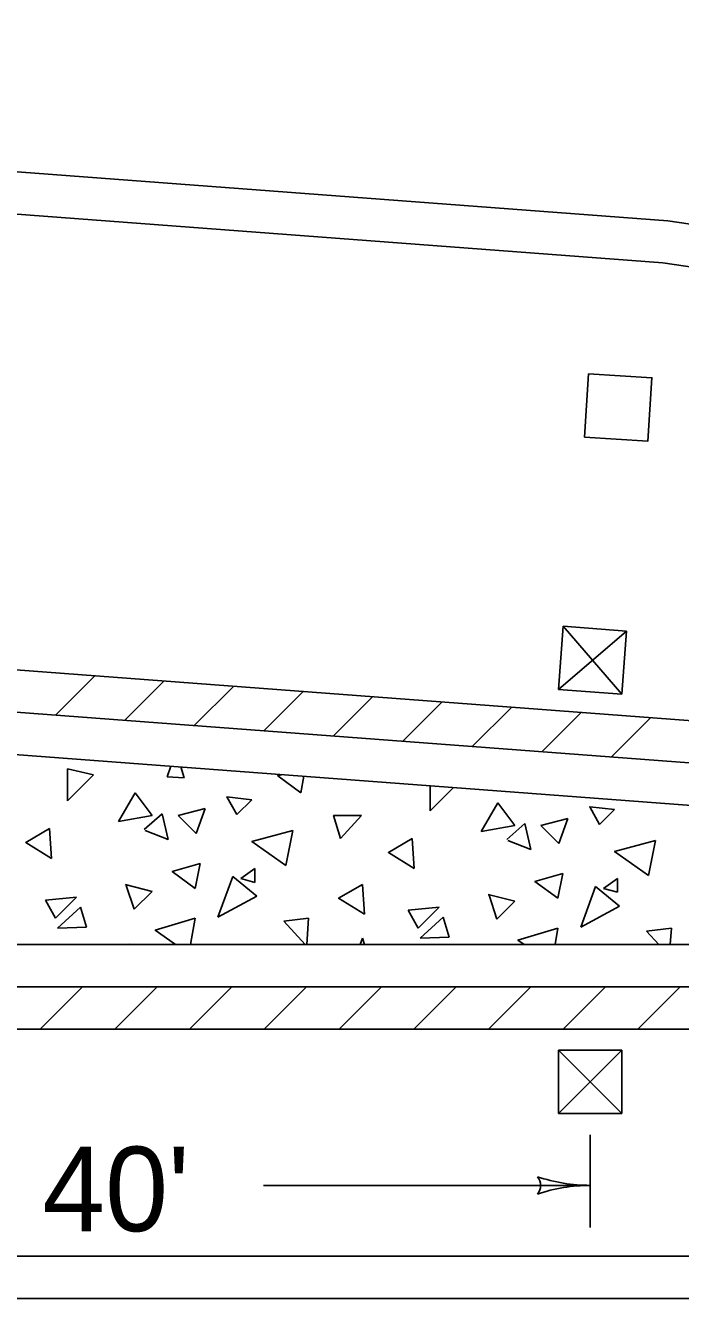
# Model space of a CAD drawing. Extents: x 1007 to 1035.5, y 1000.5 to 1021.5.
# Drawn here: x 1022.364 to 1023.913, y 1010.591 to 1013.603 of the extents above; entities that cross this region are included whole.
import ezdxf

# ---------------------------------------------------------------- set-up
doc = ezdxf.new("R2010")
doc.units = 0
doc.layers.add('Level 1', color=7, linetype='Continuous')

msp = doc.modelspace()

# ---------------------------------------------------------------- linework, layer by layer
at = {"layer": 'Level 1'}
for p, q in [((1017.6938, 1012.2285), (1025.6633, 1011.628)), ((1023.6245, 1012.0321), (1023.6358, 1012.1817)), ((1023.6358, 1012.1817), (1023.7853, 1012.1704)), ((1023.6358, 1012.1817), (1023.7741, 1012.0208)), ((1023.6245, 1012.0321), (1023.7853, 1012.1704)), ((1023.7853, 1012.1704), (1023.7741, 1012.0208)), ((1022.4343, 1011.9716), (1022.5275, 1012.0648)), ((1022.5987, 1011.9592), (1022.6919, 1012.0524)), ((1022.763, 1011.9468), (1022.8563, 1012.04)), ((1022.9274, 1011.9344), (1023.0207, 1012.0277)), ((1023.7741, 1012.0208), (1023.6245, 1012.0321)), ((1023.0918, 1011.922), (1023.185, 1012.0153)), ((1023.2563, 1011.9096), (1023.3494, 1012.0028)), ((1023.4206, 1011.8973), (1023.5138, 1011.9905)), ((1023.5849, 1011.8848), (1023.6782, 1011.9781)), ((1023.7493, 1011.8724), (1023.8426, 1011.9657)), ((1022.7078, 1011.8507), (1022.6988, 1011.8256)), ((1022.7388, 1011.8233), (1022.7309, 1011.8489)), ((1022.4631, 1011.769), (1022.5243, 1011.8303)), ((1022.6988, 1011.8256), (1022.7388, 1011.8233)), ((1023.0146, 1011.7878), (1023.0224, 1011.827)), ((1022.6233, 1011.7878), (1022.5833, 1011.7195)), ((1022.6634, 1011.7337), (1022.6233, 1011.7878)), ((1023.321, 1011.7454), (1023.3759, 1011.8003)), ((1022.8638, 1011.736), (1022.8991, 1011.7713)), ((1023.4813, 1011.7643), (1023.4413, 1011.6959)), ((1023.5213, 1011.7101), (1023.4813, 1011.7643)), ((1022.5833, 1011.7195), (1022.6634, 1011.7337)), ((1022.687, 1011.7383), (1022.6446, 1011.7007)), ((1022.7011, 1011.6771), (1022.687, 1011.7383)), ((1022.7883, 1011.7502), (1022.7247, 1011.7337)), ((1022.7247, 1011.7337), (1022.7671, 1011.6913)), ((1022.7671, 1011.6913), (1022.7883, 1011.7502)), ((1023.1089, 1011.6794), (1023.1584, 1011.7337)), ((1023.6463, 1011.7266), (1023.5827, 1011.7101)), ((1023.6251, 1011.6677), (1023.6463, 1011.7266)), ((1023.7217, 1011.7124), (1023.7571, 1011.7478)), ((1022.4253, 1011.6323), (1022.4207, 1011.703)), ((1022.6469, 1011.6983), (1022.7011, 1011.6771)), ((1022.9793, 1011.6158), (1022.9958, 1011.6983)), ((1023.4413, 1011.6959), (1023.5213, 1011.7101)), ((1023.5449, 1011.7148), (1023.5025, 1011.6771)), ((1023.5591, 1011.6535), (1023.5449, 1011.7148)), ((1023.5827, 1011.7101), (1023.6251, 1011.6677)), ((1023.2833, 1011.6088), (1023.2786, 1011.6794)), ((1023.5048, 1011.6748), (1023.5591, 1011.6535)), ((1023.8372, 1011.5923), (1023.8537, 1011.6748)), ((1022.7648, 1011.5616), (1022.7765, 1011.6205)), ((1022.9062, 1011.6088), (1022.8732, 1011.5852)), ((1022.9062, 1011.5758), (1022.9062, 1011.6088)), ((1022.6634, 1011.5545), (1022.5998, 1011.571)), ((1022.819, 1011.4933), (1022.8543, 1011.5899)), ((1022.8543, 1011.5899), (1022.9109, 1011.5428)), ((1022.8732, 1011.5852), (1022.9062, 1011.5758)), ((1023.1654, 1011.5003), (1023.1608, 1011.571)), ((1023.6228, 1011.538), (1023.6345, 1011.5969)), ((1023.7642, 1011.5852), (1023.7312, 1011.5616)), ((1023.7642, 1011.5522), (1023.7642, 1011.5852)), ((1022.4112, 1011.5333), (1022.4843, 1011.5404)), ((1022.4348, 1011.4909), (1022.4843, 1011.5404)), ((1022.6021, 1011.5687), (1022.621, 1011.5121)), ((1022.621, 1011.5121), (1022.6634, 1011.5545)), ((1022.9109, 1011.5428), (1022.819, 1011.4933)), ((1023.5213, 1011.5309), (1023.4578, 1011.5474)), ((1023.4601, 1011.5451), (1023.4789, 1011.4885)), ((1023.6769, 1011.4697), (1023.7123, 1011.5663)), ((1023.7123, 1011.5663), (1023.7688, 1011.5192)), ((1023.7312, 1011.5616), (1023.7642, 1011.5522)), ((1022.4112, 1011.5333), (1022.4348, 1011.4909)), ((1022.4395, 1011.4673), (1022.4937, 1011.5168)), ((1022.4937, 1011.5168), (1022.5078, 1011.4697)), ((1023.2692, 1011.5098), (1023.3423, 1011.5168)), ((1023.2692, 1011.5098), (1023.2928, 1011.4673)), ((1023.2928, 1011.4673), (1023.3423, 1011.5168)), ((1023.4789, 1011.4885), (1023.5213, 1011.5309)), ((1023.7688, 1011.5192), (1023.6769, 1011.4697)), ((1022.7543, 1011.4285), (1022.7648, 1011.4909)), ((1022.9745, 1011.4838), (1023.0334, 1011.4909)), ((1023.0254, 1011.4285), (1022.9745, 1011.4838)), ((1023.0334, 1011.4909), (1023.029, 1011.4285)), ((1023.2974, 1011.4438), (1023.3517, 1011.4933)), ((1023.3517, 1011.4933), (1023.3658, 1011.4461)), ((1022.4395, 1011.4673), (1022.5078, 1011.4697)), ((1023.6163, 1011.4285), (1023.6228, 1011.4673)), ((1023.8325, 1011.4603), (1023.8914, 1011.4673)), ((1023.8617, 1011.4285), (1023.8325, 1011.4603)), ((1023.8914, 1011.4673), (1023.8886, 1011.4285)), ((1025.6558, 1011.4285), (1017.6058, 1011.4285)), ((1022.6089, 1011.4285), (1022.6092, 1011.4296)), ((1023.1608, 1011.4438), (1023.1553, 1011.4285)), ((1023.1654, 1011.4285), (1023.1608, 1011.4438)), ((1023.2974, 1011.4438), (1023.3658, 1011.4461)), ((1022.3983, 1011.2285), (1022.4983, 1011.3285)), ((1022.5751, 1011.2285), (1022.6751, 1011.3285)), ((1022.7518, 1011.2285), (1022.8518, 1011.3285)), ((1022.9286, 1011.2285), (1023.0286, 1011.3285)), ((1023.1054, 1011.2285), (1023.2054, 1011.3285)), ((1023.2822, 1011.2285), (1023.3822, 1011.3285)), ((1023.4589, 1011.2285), (1023.5589, 1011.3285)), ((1023.6358, 1011.2285), (1023.7358, 1011.3285)), ((1023.8125, 1011.2285), (1023.9125, 1011.3285)), ((1023.6245, 1011.1785), (1023.7745, 1011.1785)), ((1023.6245, 1011.0285), (1023.6245, 1011.1785)), ((1023.6245, 1011.0285), (1023.7745, 1011.1785)), ((1023.6245, 1011.1785), (1023.7745, 1011.0285)), ((1023.7745, 1011.1785), (1023.7745, 1011.0285)), ((1023.7745, 1011.0285), (1023.6245, 1011.0285)), ((1023.6995, 1010.9785), (1023.6995, 1010.7588)), ((1022.9269, 1010.8588), (1023.6995, 1010.8588))]:
    msp.add_line(p, q, dxfattribs=at)
for points in [[(1017.7465, 1013.6034), (1023.8827, 1013.141), (1030.7599, 1012.1285), (1035, 1012.1285)], [(1017.7382, 1013.5037), (1023.8716, 1013.0416), (1030.7526, 1012.0285), (1035, 1012.0285)], [(1035, 1011.5285), (1030.7526, 1011.5285), (1025.7624, 1011.821), (1017.7052, 1012.4283), (1016.4438, 1012.4285)], [(1016.4438, 1012.3285), (1017.7014, 1012.3283), (1025.7558, 1011.7213)], [(1022.4631, 1011.769), (1022.4631, 1011.8444), (1022.5243, 1011.8303)], [(1023.0146, 1011.7878), (1022.9604, 1011.8279), (1022.9708, 1011.8309)], [(1023.321, 1011.7454), (1023.321, 1011.8045)], [(1022.8638, 1011.736), (1022.8402, 1011.7784), (1022.8991, 1011.7713)], [(1023.7217, 1011.7124), (1023.6982, 1011.7548), (1023.7571, 1011.7478)], [(1023.1089, 1011.6794), (1023.0924, 1011.7337), (1023.1584, 1011.7337)], [(1022.4253, 1011.6323), (1022.3641, 1011.67), (1022.4207, 1011.703)], [(1022.9793, 1011.6158), (1022.8991, 1011.6724), (1022.9958, 1011.6983)], [(1023.2833, 1011.6088), (1023.222, 1011.6464), (1023.2786, 1011.6794)], [(1023.8372, 1011.5923), (1023.7571, 1011.6488), (1023.8537, 1011.6748)], [(1022.7648, 1011.5616), (1022.7106, 1011.6017), (1022.7765, 1011.6205)], [(1023.1654, 1011.5003), (1023.1042, 1011.538), (1023.1608, 1011.571)], [(1023.6228, 1011.538), (1023.5685, 1011.5781), (1023.6345, 1011.5969)], [(1022.7188, 1011.4285), (1022.6705, 1011.4626), (1022.7648, 1011.4909)], [(1023.5433, 1011.4285), (1023.5284, 1011.439), (1023.6228, 1011.4673)], [(1022.6053, 1011.4285), (1022.6092, 1011.4296)], [(1026.1485, 1011.3285), (1017.6058, 1011.3285)], [(1017.6058, 1011.2285), (1030.7497, 1011.2285)], [(1007.5, 1010.691), (1035, 1010.691)], [(1007.5, 1010.591), (1035, 1010.591)]]:
    msp.add_lwpolyline(points, dxfattribs=at)
msp.add_lwpolyline([(1023.6863, 1012.6292), (1023.8361, 1012.62), (1023.8453, 1012.7698), (1023.6955, 1012.7789)], close=True, dxfattribs=at)
for centre, radius, start, end in [((1023.551, 1010.8588), 0.0312, 318.7746, 40.8913), ((1023.6995, 1011.2494), 0.3906, 251.3472, 269.9939), ((1023.6995, 1010.4681), 0.3906, 90, 108.6688), ((1023.6995, 1010.4681), 0.3906, 89.9878, 90)]:
    msp.add_arc(centre, radius, start, end, dxfattribs=at)

# ---------------------------------------------------------------- texts
msp.add_text("40'", height=0.2, dxfattribs=at).set_placement((1022.4033, 1010.7503))

doc.saveas('drawing.dxf')
